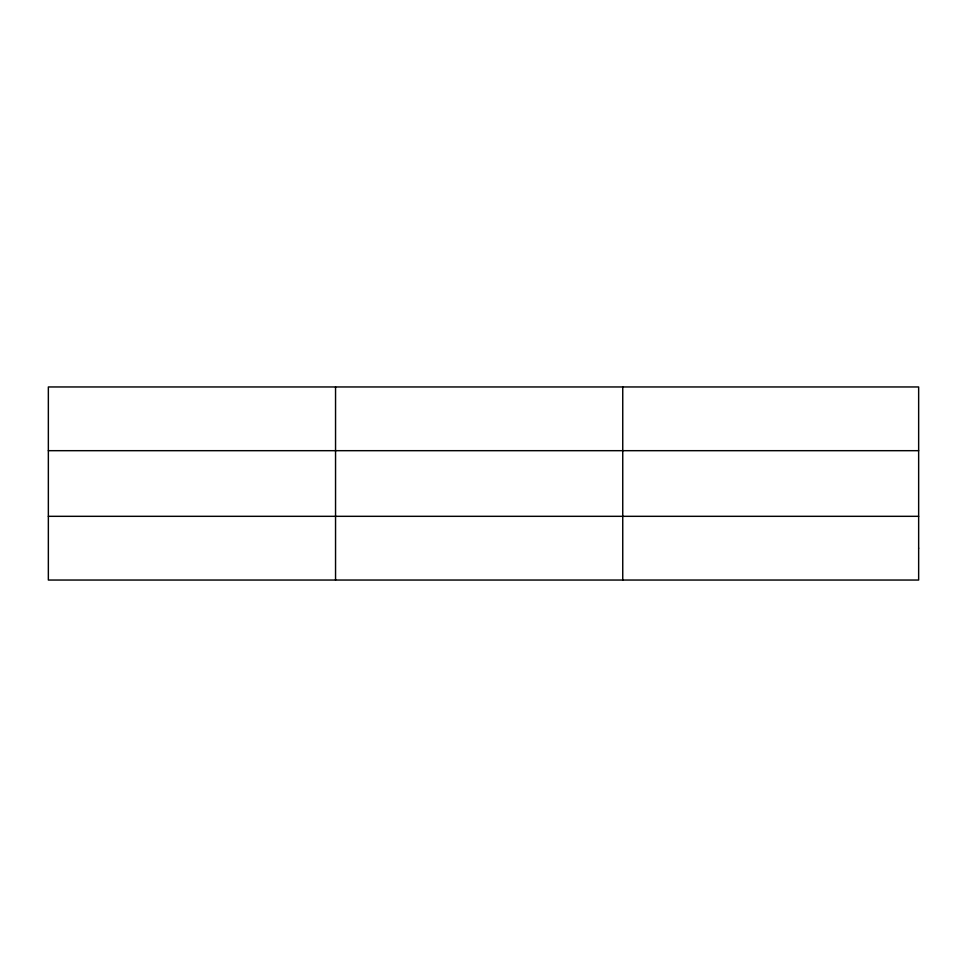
<?xml version="1.0" encoding="UTF-8"?>
<svg xmlns="http://www.w3.org/2000/svg" width="967" height="967" viewBox="0 0 967 967"><rect width="100%" height="100%" fill="white"/><g stroke="black" fill="none" stroke-linecap="round" stroke-linejoin="round"><path stroke-width="1.45" d="M335.549 580.043L335.549 386.957M622.748 580.043L622.748 386.957M48.35 450.682L918.65 450.682M48.35 516.318L918.65 516.318M918.65 548.18L918.65 580.043L48.35 580.043L48.35 386.957L918.65 386.957L918.65 548.18"/></g></svg>
